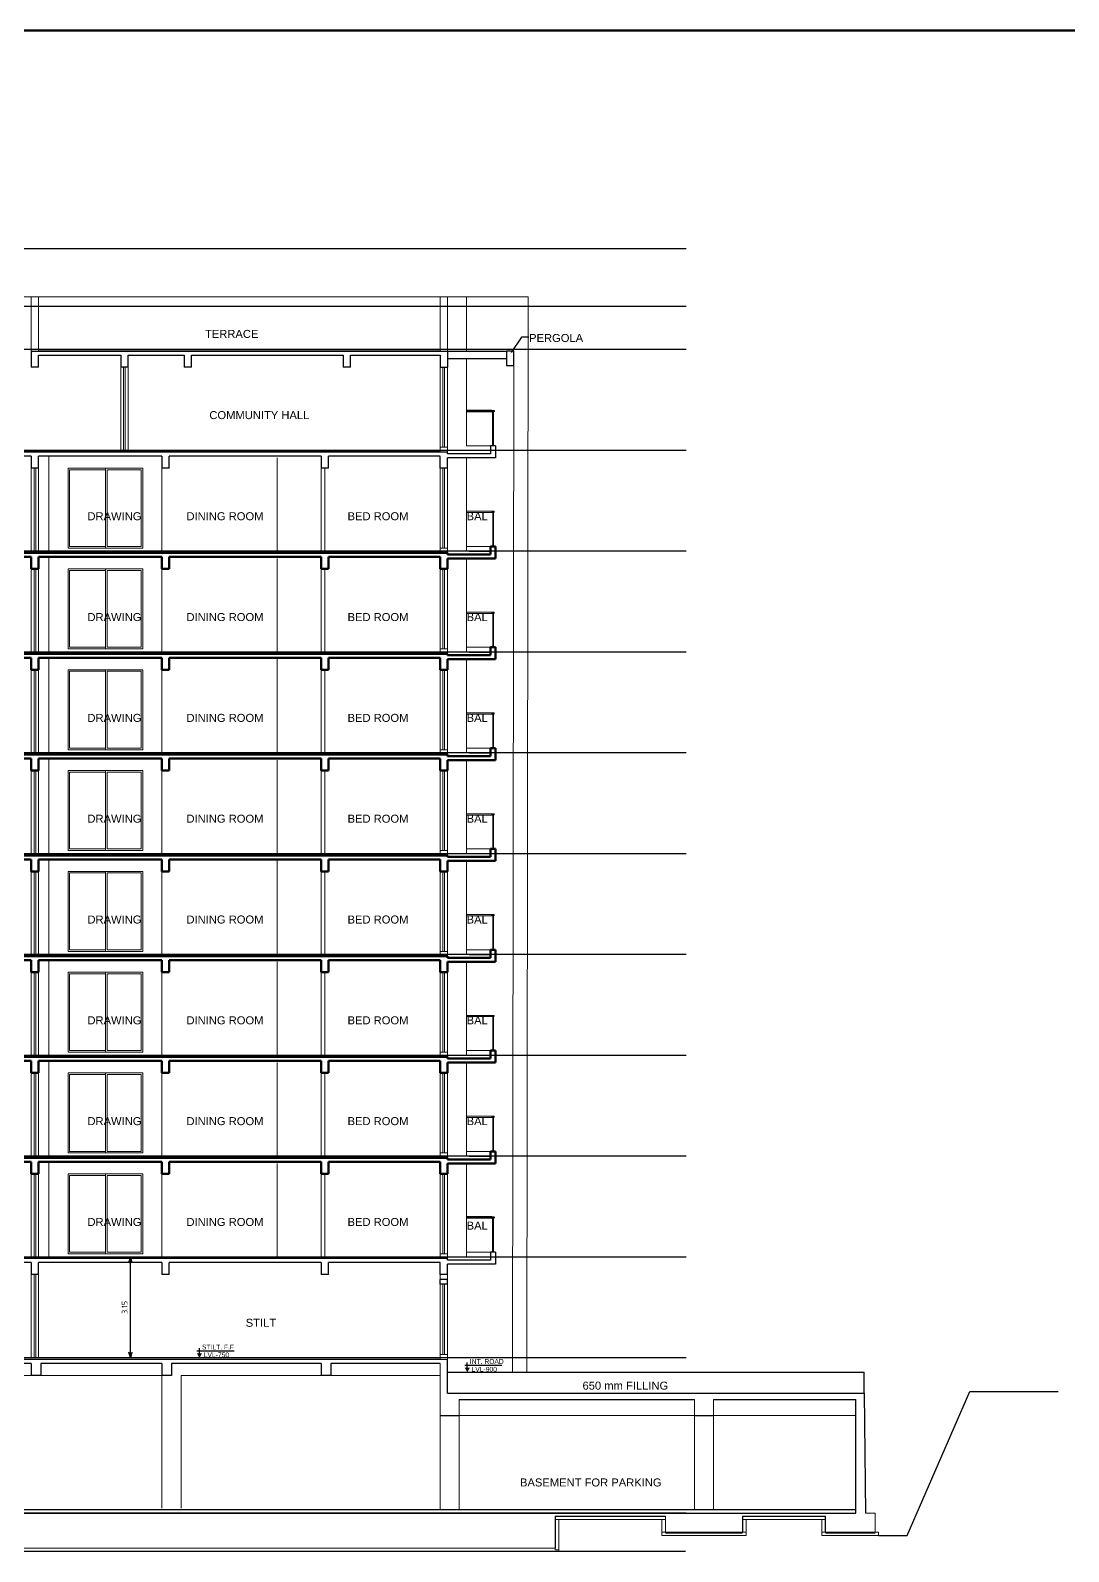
# Model space of a CAD drawing. Header units: inches. Extents: x 0 to 429, y 0 to 146.
# Drawn here: x 343.93 to 376.37, y 32.68 to 80.21 of the extents above; entities that cross this region are included whole.
import ezdxf

# ---------------------------------------------------------------- set-up
doc = ezdxf.new("R2010")
doc.units = ezdxf.units.IN
doc.header["$MEASUREMENT"] = 0
doc.layers.get('DEFPOINTS').update_dxf_attribs({"lineweight": 18})
for name, color, linetype, lineweight in [('FLOOR-GROUND', 7, 'Continuous', 50), ('XR-4BHK-A-B-SECT-SUB', 6, 'Continuous', 9), ('XR-4BHK-A-B-SECT-SUB$0$ELE', 4, 'Continuous', 20), ('XR-4BHK-A-B-SECT-SUB$0$LEVEL', 6, 'Continuous', 25), ('XR-4BHK-A-B-SECT-SUB$0$RCC', 5, 'Continuous', 50), ('XR-4BHK-A-B-SECT-SUB$0$WALL', 7, 'Continuous', 25)]:
    doc.layers.add(name, color=color, linetype=linetype, lineweight=lineweight)
doc.styles.add('Sanvi Common', font='isocpeur.ttf')
doc.styles.add('Xr-4BHK-A-B-Sect-Sub$0$ROMANS', font='arial.ttf')
doc.styles.add('Xr-4BHK-A-B-Sect-Sub$0$SECTION X-X$0$Standard', font='arial.ttf')
doc.dimstyles.new('Sanvi Common', dxfattribs={"dimtxt": 0.18, "dimasz": 0.18, "dimexe": 0.18, "dimexo": 0.0625, "dimgap": 0.09, "dimtad": 1, "dimzin": 0, "dimdsep": 46, "dimtxsty": 'Sanvi Common', "dimblk": 'OPEN30', "dimcen": 0.09, "dimclrd": 68, "dimclre": 68, "dimclrt": 40, "dimadec": 0, "dimazin": 0, "dimtfac": 1, "dimtofl": 0, "dimtmove": 0, "dimatfit": 3, "dimldrblk": 'OPEN30', "dimfxl": 1, "dimtolj": 1, "dimtzin": 0, "dimarcsym": 0})

# ---------------------------------------------------------------- blocks, each defined once
blk = doc.blocks.new('Xr-4BHK-A-B-Sect-Sub$0$102')
at = {"layer": 'XR-4BHK-A-B-SECT-SUB', "lineweight": 5}
for q in [(920, 2800), (2580, 2850)]:
    blk.add_line((2580, 2800), q, dxfattribs=at)
at = {"layer": 'XR-4BHK-A-B-SECT-SUB'}
for p, q in [((28440, 2850), (2695, 2850)), ((30020, 2832), (28670, 2850))]:
    blk.add_line(p, q, dxfattribs=at)
at = {"layer": 'XR-4BHK-A-B-SECT-SUB$0$ELE', "lineweight": 5}
for p, q in [((-1500, 4010), (-1500, 4050)), ((-1500, 3150), (-1500, 2625)), ((-210, 3150), (-1500, 3150)), ((29270, 3000), (30020, 3000)), ((-210, 2625), (-1500, 2625)), ((-210, 2625), (-210, 2250)), ((5325, 2675), (5325, -300)), ((12455, 2675), (12455, -350)), ((16215, 2675), (16215, -350)), ((23345, 2625), (23345, -350)), ((29270, 2625), (29270, -308)), ((-210, 2100), (-210, 0)), ((275, 2100), (275, -900)), ((690, 2100), (690, 900)), ((780, 2100), (780, 900)), ((830, 2100), (830, 900)), ((920, 2100), (920, 900)), ((3945, 2300), (3945, -300)), ((8920, 2300), (8920, -300)), ((9520, -200), (9520, 2300)), ((9520, 2300), (11855, 2300)), ((9570, -150), (9570, 2250)), ((9570, 2250), (10637, 2250)), ((10637, 2250), (10637, -150)), ((10687, 2300), (10687, -200)), ((10687, 2250), (11805, 2250)), ((11805, 2250), (11805, -150)), ((11855, 2300), (11855, -200)), ((12775, 2300), (12775, -300)), ((12865, 2300), (12865, -300)), ((12915, 2300), (12915, -300)), ((13005, 2300), (13005, -300)), ((15665, 2300), (15665, -300)), ((15755, 2300), (15755, -300)), ((15805, 2300), (15805, -300)), ((15895, 2300), (15895, -300)), ((16815, 2300), (16815, -200)), ((19150, 2300), (16815, 2300)), ((16865, 2250), (16865, -150)), ((17983, 2250), (16865, 2250)), ((17983, 2300), (17983, -200)), ((18033, 2250), (18033, -150)), ((19100, 2250), (18033, 2250)), ((19100, -150), (19100, 2250)), ((19150, -200), (19150, 2300)), ((19750, 2300), (19750, -350)), ((28440, 2300), (28440, -200)), ((28530, 2300), (28530, -200)), ((28580, 2300), (28580, -200)), ((28670, 2300), (28670, -200)), ((11855, -200), (9520, -200)), ((10637, -150), (9570, -150)), ((11805, -150), (10687, -150)), ((16815, -200), (19150, -200)), ((16865, -150), (17983, -150)), ((18033, -150), (19100, -150))]:
    blk.add_line(p, q, dxfattribs=at)
at = {"layer": 'XR-4BHK-A-B-SECT-SUB$0$ELE', "ltscale": 2}
for p, q in [((-210, 4050), (-1500, 4050)), ((-210, 4010), (-1500, 4010)), ((-1492, 3150), (-1492, 4010)), ((-1472, 3150), (-1472, 4010)), ((30058, 4100), (29270, 4100)), ((30058, 4060), (29270, 4060)), ((30058, 4100), (30133, 4100)), ((30058, 4060), (30058, 4100)), ((30058, 4060), (30063, 4060)), ((30063, 4095), (30128, 4095)), ((30063, 4095), (30063, 4060)), ((30085, 3000), (30085, 4095)), ((30105, 3000), (30105, 4095)), ((30127, 4100), (30127, 4100)), ((30128, 4095), (30128, 4060)), ((30133, 4060), (30128, 4060)), ((30133, 4060), (30130, 4060)), ((30133, 4060), (30133, 4100))]:
    blk.add_line(p, q, dxfattribs=at)
at = {"layer": 'XR-4BHK-A-B-SECT-SUB$0$ELE', "lineweight": 5}
for points in [[(13356, 2300), (15315, 2300), (15315, 600), (13356, 600)], [(13406, 2250), (15265, 2250), (15265, 650), (13406, 650)]]:
    blk.add_lwpolyline(points, close=True, dxfattribs=at)
at = {"layer": 'XR-4BHK-A-B-SECT-SUB$0$RCC'}
for p, q in [((30020, 3000), (30020, 2750)), ((30170, 3000), (30020, 3000)), ((30170, 3000), (30170, 2625)), ((690, 2750), (690, 2250)), ((2580, 2750), (690, 2750)), ((920, 2625), (920, 2100)), ((2695, 2625), (920, 2625)), ((2580, 2800), (2580, 2750)), ((24725, 2800), (2580, 2800)), ((2695, 2675), (2695, 2625)), ((3715, 2675), (2695, 2675)), ((3715, 2300), (3715, 2675)), ((3945, 2800), (3945, 2800)), ((3945, 2675), (3945, 2300)), ((8690, 2675), (3945, 2675)), ((8690, 2300), (8690, 2675)), ((8920, 2800), (8920, 2800)), ((8920, 2675), (8920, 2300)), ((12775, 2675), (8920, 2675)), ((12775, 2300), (12775, 2675)), ((13005, 2800), (13005, 2800)), ((13005, 2675), (13005, 2300)), ((15665, 2675), (13005, 2675)), ((15665, 2800), (15665, 2800)), ((15665, 2675), (15665, 2300)), ((15895, 2300), (15895, 2675)), ((19750, 2675), (15895, 2675)), ((19750, 2800), (19750, 2800)), ((19750, 2675), (19750, 2300)), ((19980, 2300), (19980, 2675)), ((24725, 2675), (19980, 2675)), ((24725, 2800), (24725, 2800)), ((28670, 2800), (24725, 2800)), ((24725, 2675), (24725, 2300)), ((24955, 2300), (24955, 2675)), ((28440, 2675), (24955, 2675)), ((28440, 2300), (28440, 2675)), ((28670, 2750), (28670, 2800)), ((30020, 2750), (28670, 2750)), ((28670, 2300), (28670, 2625)), ((30170, 2625), (28670, 2625)), ((690, 2250), (-210, 2250)), ((-210, 2100), (-210, 2250)), ((920, 2100), (-210, 2100)), ((3715, 2300), (3945, 2300)), ((8690, 2300), (8920, 2300)), ((12775, 2300), (13005, 2300)), ((15895, 2300), (15665, 2300)), ((19980, 2300), (19750, 2300)), ((24955, 2300), (24725, 2300)), ((28670, 2300), (28440, 2300))]:
    blk.add_line(p, q, dxfattribs=at)
at = {"layer": 'XR-4BHK-A-B-SECT-SUB$0$WALL', "lineweight": 5}
for p, q in [((2580, 2625), (2580, -350)), ((2695, 2625), (2695, -350)), ((24725, 2300), (24725, -350)), ((24840, 2300), (24840, -350)), ((920, 900), (690, 900)), ((690, 900), (690, -400)), ((920, 900), (920, -400)), ((28440, -200), (28670, -200)), ((28440, -200), (28440, -350)), ((28670, -200), (28670, -350))]:
    blk.add_line(p, q, dxfattribs=at)
blk = doc.blocks.new('Xr-4BHK-A-B-Sect-Sub$0$Level')
at = {"color": 0}
for p, q in [((-1.2, 3.28), (16, 3.28)), ((0, 2.08), (0, 4.48))]:
    blk.add_line(p, q, dxfattribs=at)
blk.add_solid([(0, 0), (-1.2, 2.08), (1.2, 2.08)], dxfattribs=at)
at = {"style": 'Xr-4BHK-A-B-Sect-Sub$0$ROMANS'}
for tag, p in [('LEVEL-S', (1.21, 3.75)), ('LVL+', (1.21, 0.81))]:
    blk.add_attdef(tag, p, '', height=2, dxfattribs=at)
blk = doc.blocks.new('_Open30')
at = {"color": 0, "linetype": 'ByBlock', "lineweight": -2}
for p, q in [((-1, 0.27), (0, 0)), ((0, 0), (-1, -0.27)), ((0, 0), (-1, 0))]:
    blk.add_line(p, q, dxfattribs=at)
blk = doc.blocks.new('*D511')
at = {"color": 68, "lineweight": -2, "transparency": 16777216}
for p, q in [((347.288, 41.881), (346.877, 41.881)), ((347.057, 38.911), (347.057, 41.701)), ((347.225, 38.731), (346.877, 38.731))]:
    blk.add_line(p, q, dxfattribs=at)
at = {"layer": 'DEFPOINTS', "color": 0, "transparency": 16777216}
for p in [(347.057, 41.881), (347.35, 41.881), (347.288, 38.731)]:
    blk.add_point(p, dxfattribs=at)
at = {"color": 68, "lineweight": -2, "transparency": 16777216, "xscale": 0.18, "yscale": 0.18, "zscale": 0.18}
for p, rotation in [((347.057, 41.881), 90), ((347.057, 38.731), 270)]:
    blk.add_blockref('_Open30', p, dxfattribs=dict(at, rotation=rotation))
at = {"color": 40, "transparency": 16777216, "insert": (346.877, 40.306), "char_height": 0.18, "attachment_point": 5, "rotation": 90, "style": 'Sanvi Common'}
blk.add_mtext('\\A1;3.15', dxfattribs=at)

msp = doc.modelspace()

# ---------------------------------------------------------------- linework, layer by layer
for p, q in [((364.425, 73.381), (318.993, 73.381)), ((364.425, 71.581), (318.993, 71.581)), ((364.425, 70.231), (318.993, 70.231)), ((343.959, 70.181), (356.964, 70.181)), ((343.959, 70.181), (343.959, 69.681)), ((344.189, 70.231), (356.734, 70.231)), ((344.189, 70.056), (346.754, 70.056)), ((344.189, 69.681), (344.189, 70.056)), ((346.754, 70.056), (346.754, 69.681)), ((346.984, 69.681), (346.984, 70.056)), ((346.984, 70.056), (348.734, 70.056)), ((348.734, 70.056), (348.734, 69.681)), ((348.964, 70.056), (353.709, 70.056)), ((348.964, 69.681), (348.964, 70.056)), ((353.709, 70.056), (353.709, 69.681)), ((353.939, 70.056), (356.734, 70.056)), ((353.939, 69.681), (353.939, 70.056)), ((356.734, 70.056), (356.734, 69.681)), ((356.964, 70.18), (358.808, 70.182)), ((356.964, 70.181), (356.964, 69.681)), ((356.964, 69.95), (358.808, 69.952)), ((344.189, 69.681), (343.959, 69.681)), ((346.984, 69.681), (346.754, 69.681)), ((348.964, 69.681), (348.734, 69.681)), ((353.939, 69.681), (353.709, 69.681)), ((356.734, 69.681), (356.964, 69.681)), ((364.425, 67.081), (318.993, 67.081)), ((353.019, 67.031), (342.699, 67.031)), ((356.964, 67.031), (353.019, 67.031)), ((358.314, 67.081), (356.964, 67.081)), ((356.964, 66.981), (356.964, 67.031)), ((358.314, 67.231), (358.314, 66.981)), ((358.464, 67.231), (358.314, 67.231)), ((358.464, 67.231), (358.464, 66.856)), ((343.959, 66.906), (341.299, 66.906)), ((343.959, 66.906), (343.959, 66.531)), ((348.044, 66.906), (344.189, 66.906)), ((344.189, 66.531), (344.189, 66.906)), ((348.044, 66.906), (348.044, 66.531)), ((353.019, 66.906), (348.274, 66.906)), ((348.274, 66.531), (348.274, 66.906)), ((353.019, 66.906), (353.019, 66.531)), ((356.734, 66.906), (353.249, 66.906)), ((353.249, 66.531), (353.249, 66.906)), ((356.734, 66.531), (356.734, 66.906)), ((358.314, 66.981), (356.964, 66.981)), ((358.464, 66.856), (356.964, 66.856)), ((356.964, 66.531), (356.964, 66.856)), ((344.189, 66.531), (343.959, 66.531)), ((348.274, 66.531), (348.044, 66.531)), ((353.249, 66.531), (353.019, 66.531)), ((356.964, 66.531), (356.734, 66.531)), ((364.425, 63.931), (318.993, 63.931)), ((364.425, 60.781), (318.993, 60.781)), ((364.425, 57.631), (318.993, 57.631)), ((364.425, 54.481), (318.993, 54.481)), ((364.425, 51.331), (318.993, 51.331)), ((364.425, 48.181), (318.993, 48.181)), ((364.425, 45.031), (318.993, 45.031)), ((364.425, 41.881), (318.993, 41.881)), ((353.019, 41.831), (330.874, 41.831)), ((356.734, 41.881), (330.989, 41.881)), ((356.964, 41.831), (353.019, 41.831)), ((358.314, 41.863), (356.964, 41.881)), ((356.964, 41.781), (356.964, 41.831)), ((358.314, 42.031), (358.314, 41.781)), ((358.464, 42.031), (358.314, 42.031)), ((358.464, 42.031), (358.464, 41.656)), ((343.959, 41.706), (341.299, 41.706)), ((343.959, 41.706), (343.959, 41.331)), ((344.189, 41.331), (344.189, 41.706)), ((348.044, 41.706), (344.189, 41.706)), ((348.044, 41.706), (348.044, 41.331)), ((348.274, 41.331), (348.274, 41.706)), ((353.019, 41.706), (348.274, 41.706)), ((353.019, 41.706), (353.019, 41.331)), ((353.249, 41.331), (353.249, 41.706)), ((356.734, 41.706), (353.249, 41.706)), ((356.734, 41.331), (356.734, 41.706)), ((358.314, 41.781), (356.964, 41.781)), ((356.964, 41.331), (356.964, 41.656)), ((358.464, 41.656), (356.964, 41.656)), ((344.189, 41.331), (343.959, 41.331)), ((348.274, 41.331), (348.044, 41.331)), ((353.249, 41.331), (353.019, 41.331)), ((356.964, 41.331), (356.734, 41.331)), ((356.964, 41.181), (356.734, 41.181)), ((356.734, 41.031), (356.734, 41.181)), ((356.964, 41.031), (356.734, 41.031)), ((356.964, 41.031), (356.964, 41.181)), ((364.425, 38.731), (321.715, 38.731)), ((330.874, 38.731), (344.189, 38.731)), ((343.959, 38.556), (341.369, 38.556)), ((343.959, 38.556), (343.959, 38.181)), ((344.189, 38.731), (356.734, 38.731)), ((344.259, 38.556), (344.259, 38.181)), ((348.044, 38.556), (344.259, 38.556)), ((348.044, 38.556), (348.044, 38.181)), ((348.344, 38.556), (348.344, 38.181)), ((353.019, 38.556), (348.344, 38.556)), ((353.019, 38.556), (353.019, 38.181)), ((353.319, 38.556), (353.319, 38.181)), ((356.734, 38.556), (353.319, 38.556)), ((356.964, 37.631), (356.964, 38.681)), ((344.259, 38.181), (343.959, 38.181)), ((348.344, 38.181), (348.044, 38.181)), ((353.319, 38.181), (353.019, 38.181)), ((356.964, 38.281), (369.987, 38.281)), ((369.987, 37.631), (369.987, 38.281)), ((356.964, 37.631), (369.987, 37.631)), ((369.987, 37.631), (370.029, 33.881)), ((371.329, 33.181), (373.287, 37.681)), ((373.287, 37.681), (376.05, 37.681)), ((357.334, 37.431), (364.679, 37.431)), ((365.279, 37.431), (369.729, 37.431)), ((369.729, 33.881), (369.729, 37.431)), ((356.734, 36.931), (357.334, 36.931)), ((364.679, 36.931), (365.279, 36.931)), ((364.425, 33.881), (311.656, 33.881)), ((369.729, 33.981), (316.579, 33.981)), ((316.579, 33.881), (369.729, 33.881)), ((360.329, 33.781), (360.329, 32.781)), ((360.329, 33.781), (363.778, 33.781)), ((366.18, 33.781), (366.18, 33.281)), ((366.18, 33.781), (368.779, 33.781)), ((368.779, 33.281), (368.779, 33.781)), ((370.429, 33.181), (371.329, 33.181)), ((364.406, 32.681), (307.239, 32.681))]:
    msp.add_line(p, q)
at = {"lineweight": 5}
for p, q in [((326.264, 71.881), (343.959, 71.881)), ((344.189, 71.881), (343.959, 71.881)), ((343.959, 71.881), (343.959, 70.181)), ((356.734, 71.881), (344.189, 71.881)), ((344.189, 71.881), (344.189, 70.181)), ((356.964, 71.881), (356.734, 71.881)), ((356.734, 71.881), (356.734, 70.181)), ((356.964, 71.881), (356.964, 70.181)), ((356.964, 71.881), (357.564, 71.881)), ((357.564, 70.181), (357.564, 71.881)), ((357.564, 67.231), (357.564, 69.951)), ((346.754, 69.681), (346.754, 67.081)), ((346.844, 69.681), (346.844, 67.081)), ((346.894, 69.681), (346.894, 67.081)), ((346.984, 69.681), (346.984, 67.081)), ((356.734, 69.681), (356.734, 67.181)), ((356.824, 69.681), (356.824, 67.181)), ((356.874, 69.681), (356.874, 67.181)), ((356.964, 69.681), (356.964, 67.181)), ((357.564, 67.231), (358.314, 67.231)), ((344.509, 66.906), (344.509, 63.881)), ((351.639, 66.856), (351.639, 63.881)), ((357.564, 66.856), (357.564, 63.923)), ((343.959, 66.531), (343.959, 63.931)), ((344.049, 66.531), (344.049, 63.931)), ((344.099, 66.531), (344.099, 63.931)), ((344.189, 66.531), (344.189, 63.931)), ((345.109, 66.531), (345.109, 64.031)), ((347.444, 66.531), (345.109, 66.531)), ((345.159, 66.481), (345.159, 64.081)), ((346.277, 66.481), (345.159, 66.481)), ((346.277, 66.531), (346.277, 64.031)), ((346.327, 66.481), (346.327, 64.081)), ((347.394, 66.481), (346.327, 66.481)), ((347.394, 64.081), (347.394, 66.481)), ((347.444, 64.031), (347.444, 66.531)), ((348.044, 66.531), (348.044, 63.881)), ((353.019, 66.531), (353.019, 63.881)), ((353.134, 66.531), (353.134, 63.881)), ((356.734, 66.531), (356.734, 64.031)), ((356.824, 66.531), (356.824, 64.031)), ((356.874, 66.531), (356.874, 64.031)), ((356.964, 66.531), (356.964, 64.031)), ((345.109, 64.031), (347.444, 64.031)), ((345.159, 64.081), (346.277, 64.081)), ((346.327, 64.081), (347.394, 64.081)), ((357.564, 42.031), (358.314, 42.031)), ((343.959, 41.331), (343.959, 38.731)), ((344.049, 41.331), (344.049, 38.731)), ((344.099, 41.331), (344.099, 38.731)), ((344.189, 41.331), (344.189, 38.731)), ((356.734, 41.181), (356.734, 41.331)), ((356.734, 41.031), (356.734, 38.831)), ((356.824, 41.031), (356.824, 38.831)), ((356.874, 41.031), (356.874, 38.831)), ((356.964, 41.331), (356.964, 41.181)), ((356.964, 41.031), (356.964, 38.831)), ((344.189, 38.681), (330.874, 38.681)), ((356.964, 38.681), (344.189, 38.681)), ((356.734, 38.831), (356.964, 38.831)), ((356.734, 38.831), (356.734, 38.681)), ((356.734, 38.556), (356.734, 36.931)), ((356.964, 38.831), (356.964, 38.681)), ((356.964, 38.631), (356.964, 38.681)), ((329.284, 38.181), (343.959, 38.181)), ((344.259, 38.181), (348.044, 38.181)), ((348.044, 38.181), (348.044, 34.031)), ((348.644, 38.181), (348.644, 34.031)), ((353.019, 38.181), (348.644, 38.181)), ((356.734, 38.181), (353.319, 38.181)), ((357.334, 37.431), (357.334, 36.931)), ((364.679, 37.431), (364.679, 36.931)), ((365.279, 37.431), (365.279, 36.931)), ((356.734, 36.931), (356.734, 33.981)), ((357.334, 36.931), (357.334, 33.981)), ((357.334, 36.931), (364.679, 36.931)), ((364.679, 36.931), (364.679, 33.981)), ((365.279, 36.931), (365.279, 33.981)), ((365.279, 36.931), (369.729, 36.931)), ((363.778, 33.281), (363.778, 33.781)), ((370.029, 33.881), (370.329, 33.881)), ((370.329, 33.881), (370.329, 33.281)), ((360.329, 33.681), (360.444, 33.681)), ((360.329, 32.731), (360.329, 33.681)), ((363.778, 33.681), (360.329, 33.681)), ((360.444, 33.681), (360.444, 32.731)), ((363.663, 33.681), (363.663, 33.281)), ((363.778, 33.681), (363.663, 33.681)), ((363.663, 33.281), (363.778, 33.281)), ((363.663, 33.281), (363.663, 33.181)), ((363.778, 33.281), (363.778, 33.681)), ((366.18, 33.281), (363.778, 33.281)), ((366.18, 33.681), (366.295, 33.681)), ((366.18, 33.281), (366.18, 33.681)), ((366.18, 33.681), (368.664, 33.681)), ((366.295, 33.281), (366.18, 33.281)), ((366.295, 33.681), (366.295, 33.281)), ((366.295, 33.281), (366.295, 33.181)), ((368.664, 33.681), (368.664, 33.281)), ((368.779, 33.681), (368.664, 33.681)), ((368.664, 33.281), (368.779, 33.281)), ((368.664, 33.281), (368.664, 33.181)), ((368.779, 33.281), (368.779, 33.681)), ((370.329, 33.281), (368.779, 33.281)), ((370.329, 33.281), (370.429, 33.281)), ((370.429, 33.281), (370.429, 33.181)), ((363.663, 33.181), (366.295, 33.181)), ((366.18, 33.256), (363.778, 33.256)), ((368.664, 33.181), (370.429, 33.181)), ((370.329, 33.256), (368.779, 33.256)), ((325.864, 32.681), (360.444, 32.681)), ((360.329, 32.781), (325.979, 32.781)), ((360.444, 32.731), (360.329, 32.731)), ((360.444, 32.731), (360.444, 32.681))]:
    msp.add_line(p, q, dxfattribs=at)
at = {"color": 8, "lineweight": 5}
for p, q in [((357.564, 71.881), (359.489, 71.881)), ((359.489, 71.881), (359.444, 38.281)), ((359.038, 69.732), (358.995, 38.281))]:
    msp.add_line(p, q, dxfattribs=at)
at = {"ltscale": 2}
for p, q in [((358.352, 68.331), (357.564, 68.331)), ((358.352, 68.291), (357.564, 68.291)), ((358.352, 68.331), (358.427, 68.331)), ((358.352, 68.291), (358.352, 68.331)), ((358.352, 68.291), (358.357, 68.291)), ((358.357, 68.326), (358.422, 68.326)), ((358.357, 68.326), (358.357, 68.291)), ((358.379, 67.231), (358.379, 68.326)), ((358.399, 67.231), (358.399, 68.326)), ((358.422, 68.326), (358.422, 68.291)), ((358.427, 68.291), (358.422, 68.291)), ((358.427, 68.291), (358.424, 68.291)), ((358.427, 68.291), (358.427, 68.331)), ((358.352, 43.131), (357.564, 43.131)), ((358.352, 43.091), (357.564, 43.091)), ((358.352, 43.131), (358.427, 43.131)), ((358.352, 43.091), (358.352, 43.131)), ((358.352, 43.091), (358.357, 43.091)), ((358.357, 43.126), (358.422, 43.126)), ((358.357, 43.126), (358.357, 43.091)), ((358.379, 42.031), (358.379, 43.126)), ((358.399, 42.031), (358.399, 43.126)), ((358.422, 43.126), (358.422, 43.091)), ((358.427, 43.091), (358.422, 43.091)), ((358.427, 43.091), (358.424, 43.091)), ((358.427, 43.091), (358.427, 43.131))]:
    msp.add_line(p, q, dxfattribs=at)
for points in [[(302.495, 80.205), (378.636, 80.205), (378.636, 26.509), (302.495, 26.509)], [(359.038, 70.182), (358.808, 70.182), (358.808, 69.732), (359.038, 69.732)]]:
    msp.add_lwpolyline(points, close=True)
for points in [[(359.511, 70.616), (359.281, 70.616), (358.955, 70.143)], [(342.999, 67.081), (356.734, 67.081)]]:
    msp.add_lwpolyline(points)
at = {"lineweight": 5}
for points in [[(356.964, 67.031), (356.964, 67.181), (356.734, 67.181), (356.734, 67.031)], [(356.964, 63.881), (356.964, 64.031), (356.734, 64.031), (356.734, 63.881)]]:
    msp.add_lwpolyline(points, dxfattribs=at)
at = {"layer": 'FLOOR-GROUND', "color": 141}
msp.add_lwpolyline([(302.495, 80.205), (378.636, 80.205), (378.636, 26.509), (302.495, 26.509)], close=True, dxfattribs=at)

# ---------------------------------------------------------------- block references
at = {"lineweight": 5, "xscale": 0.001, "yscale": 0.001, "zscale": 0.001}
for p in [(328.294, 61.081), (328.294, 57.931), (328.294, 54.781), (328.294, 51.631), (328.294, 48.481), (328.294, 45.331), (328.294, 42.181)]:
    msp.add_blockref('Xr-4BHK-A-B-Sect-Sub$0$102', p, dxfattribs=at)
ref = msp.add_blockref('Xr-4BHK-A-B-Sect-Sub$0$Level', (349.215, 38.731), dxfattribs=dict(xscale=0.0675, yscale=0.0675, zscale=0.0675))
ref.add_attrib('LEVEL-S', 'STILT. F.F', (349.295, 38.993), dxfattribs={"layer": 'XR-4BHK-A-B-SECT-SUB$0$LEVEL', "lineweight": 30, "height": 0.15, "style": 'Xr-4BHK-A-B-Sect-Sub$0$ROMANS'})
ref.add_attrib('LVL+', 'LVL-750', (349.35, 38.748), dxfattribs={"layer": 'XR-4BHK-A-B-SECT-SUB$0$LEVEL', "lineweight": 30, "height": 0.15, "style": 'Xr-4BHK-A-B-Sect-Sub$0$ROMANS'})
ref = msp.add_blockref('Xr-4BHK-A-B-Sect-Sub$0$Level', (357.585, 38.281), dxfattribs=dict(xscale=0.0675, yscale=0.0675, zscale=0.0675))
ref.add_attrib('LEVEL-S', 'INT. ROAD', (357.665, 38.543), dxfattribs={"layer": 'XR-4BHK-A-B-SECT-SUB$0$LEVEL', "lineweight": 30, "height": 0.15, "style": 'Xr-4BHK-A-B-Sect-Sub$0$ROMANS'})
ref.add_attrib('LVL+', 'LVL-900', (357.719, 38.298), dxfattribs={"layer": 'XR-4BHK-A-B-SECT-SUB$0$LEVEL', "lineweight": 30, "height": 0.15, "style": 'Xr-4BHK-A-B-Sect-Sub$0$ROMANS'})

# ---------------------------------------------------------------- texts
at = {"lineweight": 5, "style": 'Xr-4BHK-A-B-Sect-Sub$0$SECTION X-X$0$Standard'}
for s, p in [('TERRACE', (349.388, 70.598)), ('COMMUNITY HALL', (349.525, 68.061)), ('DRAWING', (345.716, 64.901)), ('DRAWING', (345.716, 64.901)), ('DINING ROOM', (348.81, 64.901)), ('DINING ROOM', (348.81, 64.901)), ('BED ROOM', (353.844, 64.901)), ('BED ROOM', (353.844, 64.901)), ('BAL', (357.565, 64.901)), ('DRAWING', (345.716, 61.751)), ('DINING ROOM', (348.81, 61.751)), ('BED ROOM', (353.844, 61.751)), ('BAL', (357.565, 61.751)), ('DRAWING', (345.716, 58.601)), ('DINING ROOM', (348.81, 58.601)), ('BED ROOM', (353.844, 58.601)), ('BAL', (357.565, 58.601)), ('DRAWING', (345.716, 55.451)), ('DINING ROOM', (348.81, 55.451)), ('BED ROOM', (353.844, 55.451)), ('BAL', (357.565, 55.451)), ('DRAWING', (345.716, 52.301)), ('DINING ROOM', (348.81, 52.301)), ('BED ROOM', (353.844, 52.301)), ('BAL', (357.565, 52.301)), ('DRAWING', (345.716, 49.151)), ('DINING ROOM', (348.81, 49.151)), ('BED ROOM', (353.844, 49.151)), ('BAL', (357.565, 49.151)), ('DRAWING', (345.716, 46.001)), ('DINING ROOM', (348.81, 46.001)), ('BED ROOM', (353.844, 46.001)), ('BAL', (357.565, 46.001)), ('DRAWING', (345.716, 42.851)), ('DINING ROOM', (348.81, 42.851)), ('BED ROOM', (353.844, 42.851)), ('BAL', (357.565, 42.737)), ('STILT', (350.661, 39.701)), ('650 mm FILLING', (361.185, 37.737)), ('BASEMENT FOR PARKING', (359.232, 34.712))]:
    msp.add_text(s, height=0.25, dxfattribs=at).set_placement(p)
at = {"lineweight": 5, "insert": (360.36, 70.467), "char_height": 0.25, "width": 4.8689, "attachment_point": 8, "style": 'Xr-4BHK-A-B-Sect-Sub$0$SECTION X-X$0$Standard'}
msp.add_mtext('PERGOLA  ', dxfattribs=at)

# ---------------------------------------------------------------- dimensions: what is measured, and where the dimension line sits
at = {"color": 2}
dim = msp.add_linear_dim(base=(347.057, 41.881), p1=(347.288, 38.731), p2=(347.35, 41.881), angle=270, dimstyle='Sanvi Common', dxfattribs=at)
dim.commit()
dim.dimension.update_dxf_attribs({"geometry": '*D511', "text_midpoint": (346.877, 40.306)})

doc.saveas('drawing.dxf')
